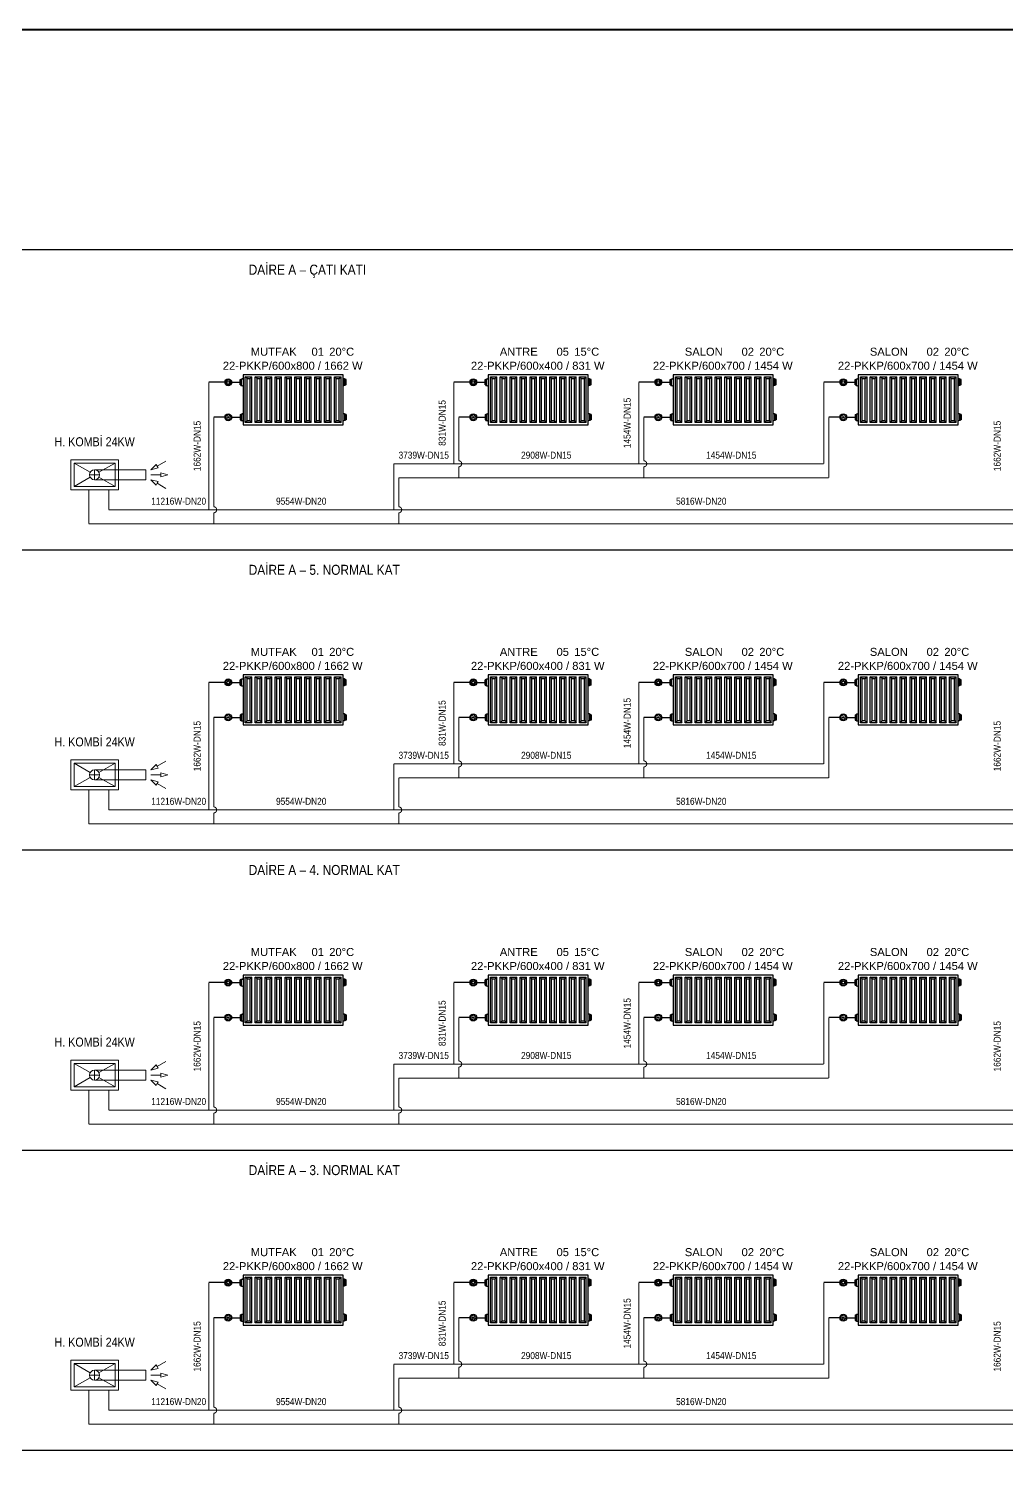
# Model space of a CAD drawing. Header units: centimetres. Extents: x -61 to 10101, y -10239 to 1521.
# Drawn here: x 1050 to 2028, y -3006 to -1579 of the extents above; entities that cross this region are included whole.
import ezdxf
from ezdxf.enums import TextEntityAlignment as Align

# ---------------------------------------------------------------- set-up
doc = ezdxf.new("R2010")
doc.units = ezdxf.units.CM
doc.linetypes.add('DASHED', pattern=[1.524, 1.27, -0.254])
doc.linetypes.add('ISITMA DONUS HATTI', pattern=[1.66, 1.57, -0.02, -0.07])
for name, color, linetype in [('MTY-ISITMA-DONUS-BORU', 30, 'ISITMA DONUS HATTI'), ('MTY-ISITMA-GIDIS-BORU', 10, 'Continuous'), ('MTY-RADYATÖR', 2, 'Continuous'), ('MTY-TEFRIS', 15, 'Continuous'), ('ROTAS-CIHAZ', 135, 'Continuous'), ('ROTAS-ISITMA-CAP', 41, 'Continuous'), ('ROTAS-ISITMA-DONUS', 30, 'DASHED'), ('ROTAS-ISITMA-GIDIS', 10, 'Continuous'), ('ROTAS-KAT-BANDI', 8, 'Continuous'), ('ROTAS-MASKE', 7, 'Continuous'), ('ROTAS-PAFTA', 7, 'Continuous'), ('ROTAS-RADYATOR', 2, 'Continuous'), ('ROTAS-YAZI', 7, 'Continuous')]:
    doc.layers.add(name, color=color, linetype=linetype)
doc.styles.add('MTYCAPLT', font='arial.ttf', dxfattribs={"width": 0.65, "height": 1})
doc.styles.add('ROTAS', font='arial.ttf')

# ---------------------------------------------------------------- blocks, each defined once
blk = doc.blocks.new('MTY-KOMBİ')
at = {"layer": 'MTY-TEFRIS', "color": 7, "lineweight": 20, "ltscale": 40}
for p, q in [((95, 28.6), (86.4, 23.6)), ((23.9, 20), (75.3, 20)), ((75.3, 20), (75.3, 10)), ((85.4, 25.3), (80.3, 20)), ((87.4, 21.8), (80.3, 20)), ((80.3, 15), (90.3, 15)), ((86.4, 23.6), (85.4, 25.3)), ((86.4, 23.6), (87.4, 21.8)), ((90.3, 15), (90.3, 17)), ((90.3, 17), (97.3, 15)), ((90.3, 15), (90.3, 13)), ((90.3, 13), (97.3, 15)), ((23.9, 10), (75.3, 10)), ((87.4, 8.2), (80.3, 10)), ((85.4, 4.7), (80.3, 10)), ((86.4, 6.5), (85.4, 4.7)), ((86.4, 6.5), (87.4, 8.2)), ((95, 1.4), (86.4, 6.5))]:
    blk.add_line(p, q, dxfattribs=at)
at = {"layer": 'MTY-TEFRIS', "color": 1, "lineweight": 20, "ltscale": 40}
for p, q in [((19.5, 17.5), (3.4, 26.6)), ((18.9, 15), (28.9, 15)), ((23.9, 20), (23.9, 10)), ((44.4, 26.6), (28.2, 17.5)), ((19.5, 12.5), (3.4, 3.4)), ((44.4, 3.4), (28.2, 12.5))]:
    blk.add_line(p, q, dxfattribs=at)
at = {"layer": 'MTY-TEFRIS', "color": 7, "lineweight": 20, "ltscale": 40}
blk.add_lwpolyline([(0, 0), (47.8, 0), (47.8, 30), (0, 30)], close=True, dxfattribs=at)
at = {"layer": 'MTY-TEFRIS', "color": 1, "lineweight": 20, "ltscale": 40}
blk.add_lwpolyline([(3.4, 3.4), (44.4, 3.4), (44.4, 26.6), (3.4, 26.6)], close=True, dxfattribs=at)
at = {"layer": 'MTY-TEFRIS', "color": 7, "lineweight": 20, "ltscale": 40}
blk.add_circle((23.9, 15), 5, dxfattribs=at)
blk = doc.blocks.new('MTY-RADYATOR KOLON')
at = {"layer": 'MTY-ISITMA-DONUS-BORU'}
for p, q in [((11, 22.5), (0, 22.5)), ((17.9, 22.5), (26.3, 22.5))]:
    blk.add_line(p, q, dxfattribs=at)
at = {"layer": 'MTY-ISITMA-GIDIS-BORU'}
for p, q in [((11, 57.5), (-5, 57.5)), ((17.9, 57.5), (26.3, 57.5))]:
    blk.add_line(p, q, dxfattribs=at)
at = {"layer": 'MTY-RADYATÖR', "color": 15}
for p, q in [((11.7, 57.5), (12.5, 57.5)), ((12.3, 58.4), (11.9, 58.5)), ((12.8, 59.1), (12.5, 59.4)), ((13.4, 60), (13.6, 59.6)), ((14.5, 60.2), (14.5, 59.4)), ((15.5, 60), (15.3, 59.6)), ((16.1, 59.1), (16.4, 59.4)), ((17.2, 57.5), (16.4, 57.5)), ((16.6, 58.4), (17, 58.5)), ((26.3, 60.2), (27.2, 60.2)), ((26.3, 58.8), (26.3, 60.2)), ((26.3, 58.8), (27.2, 58.8)), ((26.3, 56.2), (26.3, 58.8)), ((27.2, 60.2), (27.2, 60.7)), ((27.2, 60.7), (27.8, 60.7)), ((27.2, 58.8), (27.2, 60.2)), ((27.2, 56.2), (27.2, 58.8)), ((27.8, 60.9), (28.8, 61)), ((27.8, 60.7), (27.8, 60.9)), ((27.8, 54.3), (27.8, 60.7)), ((31.6, 17.2), (31.6, 63)), ((31.6, 63), (38.2, 63)), ((33.4, 61.3), (31.6, 63)), ((33.4, 19), (33.4, 61.3)), ((33.4, 61.3), (36.5, 61.3)), ((36.5, 61.3), (38.2, 63)), ((36.5, 19), (36.5, 61.3)), ((38.2, 17.2), (38.2, 63)), ((41.5, 17.2), (41.5, 63)), ((43.3, 61.3), (41.5, 63)), ((41.5, 63), (48.1, 63)), ((43.3, 19), (43.3, 61.3)), ((43.3, 61.3), (46.4, 61.3)), ((46.4, 61.3), (48.1, 63)), ((46.4, 19), (46.4, 61.3)), ((48.1, 17.2), (48.1, 63)), ((51.5, 17.2), (51.5, 63)), ((53.2, 61.3), (51.5, 63)), ((51.5, 63), (58, 63)), ((53.2, 19), (53.2, 61.3)), ((53.2, 61.3), (56.3, 61.3)), ((56.3, 61.3), (58, 63)), ((56.3, 19), (56.3, 61.3)), ((58, 17.2), (58, 63)), ((61.4, 17.2), (61.4, 63)), ((61.4, 63), (67.9, 63)), ((63.1, 61.3), (61.4, 63)), ((63.1, 19), (63.1, 61.3)), ((63.1, 61.3), (66.2, 61.3)), ((66.2, 61.3), (67.9, 63)), ((66.2, 19), (66.2, 61.3)), ((67.9, 17.2), (67.9, 63)), ((71.3, 17.2), (71.3, 63)), ((71.3, 63), (77.8, 63)), ((73, 61.3), (71.3, 63)), ((73, 19), (73, 61.3)), ((73, 61.3), (76.1, 61.3)), ((76.1, 61.3), (77.8, 63)), ((76.1, 19), (76.1, 61.3)), ((77.8, 17.2), (77.8, 63)), ((81.2, 17.2), (81.2, 63)), ((81.2, 63), (87.7, 63)), ((82.9, 61.3), (81.2, 63)), ((82.9, 19), (82.9, 61.3)), ((82.9, 61.3), (86, 61.3)), ((86, 61.3), (87.7, 63)), ((86, 19), (86, 61.3)), ((87.7, 17.2), (87.7, 63)), ((91.1, 17.2), (91.1, 63)), ((91.1, 63), (97.6, 63)), ((92.8, 61.3), (91.1, 63)), ((92.8, 19), (92.8, 61.3)), ((92.8, 61.3), (95.9, 61.3)), ((95.9, 61.3), (97.6, 63)), ((95.9, 19), (95.9, 61.3)), ((97.6, 17.2), (97.6, 63)), ((101, 17.2), (101, 63)), ((101, 63), (107.5, 63)), ((102.7, 61.3), (101, 63)), ((102.7, 19), (102.7, 61.3)), ((102.7, 61.3), (105.8, 61.3)), ((105.8, 61.3), (107.5, 63)), ((105.8, 19), (105.8, 61.3)), ((107.5, 17.2), (107.5, 63)), ((110.9, 17.2), (110.9, 63)), ((110.9, 63), (117.4, 63)), ((112.6, 61.3), (110.9, 63)), ((112.6, 19), (112.6, 61.3)), ((112.6, 61.3), (115.7, 61.3)), ((115.7, 61.3), (117.4, 63)), ((115.7, 19), (115.7, 61.3)), ((117.4, 17.2), (117.4, 63)), ((120.8, 17.2), (120.8, 63)), ((120.8, 63), (127.3, 63)), ((122.5, 61.3), (120.8, 63)), ((122.5, 19), (122.5, 61.3)), ((122.5, 61.3), (125.6, 61.3)), ((125.6, 61.3), (127.3, 63)), ((125.6, 19), (125.6, 61.3)), ((127.3, 17.2), (127.3, 63)), ((130.8, 60.9), (129.8, 61)), ((130.8, 60.7), (130.8, 60.9)), ((130.8, 54.3), (130.8, 60.7)), ((131.4, 60.7), (130.8, 60.7)), ((131.4, 60.2), (131.4, 60.7)), ((132.3, 60.2), (131.4, 60.2)), ((131.4, 58.8), (131.4, 60.2)), ((132.3, 58.8), (131.4, 58.8)), ((131.4, 56.2), (131.4, 58.8)), ((132.3, 58.8), (132.3, 60.2)), ((132.3, 56.2), (132.3, 58.8)), ((12.3, 56.6), (11.9, 56.5)), ((12.8, 55.9), (12.5, 55.6)), ((13.4, 55), (13.6, 55.4)), ((14.5, 54.8), (14.5, 55.6)), ((15.5, 55), (15.3, 55.4)), ((16.1, 55.9), (16.4, 55.6)), ((16.6, 56.6), (17, 56.5)), ((26.3, 56.2), (27.2, 56.2)), ((26.3, 54.8), (26.3, 56.2)), ((26.3, 54.8), (27.2, 54.8)), ((27.2, 54.8), (27.2, 56.2)), ((27.2, 54.3), (27.2, 54.8)), ((27.2, 54.3), (27.8, 54.3)), ((27.8, 54.1), (27.8, 54.3)), ((27.8, 54.1), (28.8, 54)), ((130.8, 54.1), (129.8, 54)), ((131.4, 54.3), (130.8, 54.3)), ((130.8, 54.1), (130.8, 54.3)), ((132.3, 56.2), (131.4, 56.2)), ((131.4, 54.8), (131.4, 56.2)), ((132.3, 54.8), (131.4, 54.8)), ((131.4, 54.3), (131.4, 54.8)), ((132.3, 54.8), (132.3, 56.2)), ((15.2, 22.5), (13.8, 22.5)), ((26.3, 25.2), (27.2, 25.2)), ((26.3, 25.2), (26.3, 23.8)), ((26.3, 23.8), (27.2, 23.8)), ((26.3, 23.8), (26.3, 21.2)), ((26.3, 21.2), (27.2, 21.2)), ((26.3, 21.2), (26.3, 19.8)), ((26.3, 19.8), (27.2, 19.8)), ((27.2, 25.7), (27.8, 25.7)), ((27.2, 25.7), (27.2, 25.2)), ((27.2, 25.2), (27.2, 23.8)), ((27.2, 23.8), (27.2, 21.2)), ((27.2, 21.2), (27.2, 19.8)), ((27.2, 19.8), (27.2, 19.3)), ((27.2, 19.3), (27.8, 19.3)), ((27.8, 25.9), (28.8, 26)), ((27.8, 25.9), (27.8, 25.7)), ((27.8, 25.7), (27.8, 19.3)), ((27.8, 19.3), (27.8, 19.1)), ((27.8, 19.1), (28.8, 19)), ((33.4, 19), (31.6, 17.2)), ((38.2, 17.2), (31.6, 17.2)), ((36.5, 19), (33.4, 19)), ((36.5, 19), (38.2, 17.2)), ((43.3, 19), (41.5, 17.2)), ((48.1, 17.2), (41.5, 17.2)), ((46.4, 19), (43.3, 19)), ((46.4, 19), (48.1, 17.2)), ((53.2, 19), (51.5, 17.2)), ((58, 17.2), (51.5, 17.2)), ((56.3, 19), (53.2, 19)), ((56.3, 19), (58, 17.2)), ((63.1, 19), (61.4, 17.2)), ((67.9, 17.2), (61.4, 17.2)), ((66.2, 19), (63.1, 19)), ((66.2, 19), (67.9, 17.2)), ((73, 19), (71.3, 17.2)), ((77.8, 17.2), (71.3, 17.2)), ((76.1, 19), (73, 19)), ((76.1, 19), (77.8, 17.2)), ((82.9, 19), (81.2, 17.2)), ((87.7, 17.2), (81.2, 17.2)), ((86, 19), (82.9, 19)), ((86, 19), (87.7, 17.2)), ((92.8, 19), (91.1, 17.2)), ((97.6, 17.2), (91.1, 17.2)), ((95.9, 19), (92.8, 19)), ((95.9, 19), (97.6, 17.2)), ((102.7, 19), (101, 17.2)), ((107.5, 17.2), (101, 17.2)), ((105.8, 19), (102.7, 19)), ((105.8, 19), (107.5, 17.2)), ((112.6, 19), (110.9, 17.2)), ((117.4, 17.2), (110.9, 17.2)), ((115.7, 19), (112.6, 19)), ((115.7, 19), (117.4, 17.2)), ((122.5, 19), (120.8, 17.2)), ((127.3, 17.2), (120.8, 17.2)), ((125.6, 19), (122.5, 19)), ((125.6, 19), (127.3, 17.2)), ((130.8, 25.9), (129.8, 26)), ((130.8, 19.1), (129.8, 19)), ((130.8, 25.9), (130.8, 25.7)), ((130.8, 25.7), (130.8, 19.3)), ((131.4, 25.7), (130.8, 25.7)), ((130.8, 19.3), (130.8, 19.1)), ((131.4, 19.3), (130.8, 19.3)), ((131.4, 25.7), (131.4, 25.2)), ((132.3, 25.2), (131.4, 25.2)), ((131.4, 25.2), (131.4, 23.8)), ((132.3, 23.8), (131.4, 23.8)), ((131.4, 23.8), (131.4, 21.2)), ((132.3, 21.2), (131.4, 21.2)), ((131.4, 21.2), (131.4, 19.8)), ((132.3, 19.8), (131.4, 19.8)), ((131.4, 19.8), (131.4, 19.3)), ((132.3, 25.2), (132.3, 23.8)), ((132.3, 23.8), (132.3, 21.2)), ((132.3, 21.2), (132.3, 19.8))]:
    blk.add_line(p, q, dxfattribs=at)
blk.add_lwpolyline([(129.3, 65), (29.3, 65), (29.3, 15), (129.3, 15)], close=True, dxfattribs=at)
for centre, radius in [((14.5, 57.5), 3.45), ((14.5, 57.5), 2.72), ((14.5, 57.5), 1.41), ((14.5, 22.5), 3.45), ((14.5, 22.5), 0.697)]:
    blk.add_circle(centre, radius, dxfattribs=at)
for centre, radius, start, end in [((28.7, 61.6), 0.575, 274, 350), ((129.8, 61.6), 0.575, 190, 266), ((28.7, 53.4), 0.575, 10, 86), ((129.8, 53.4), 0.575, 94, 170), ((12.6, 23.9), 0.622, 108, 180), ((10.3, 22.5), 2.15, 320.2532, 39.7468), ((12.6, 21.1), 0.622, 180, 252), ((12.5, 28.5), 4.01, 267.9571, 308.0429), ((13.1, 18.2), 2.44, 37.6114, 106.3886), ((15.2, 24.7), 0.622, 36, 108), ((15.2, 20.3), 0.622, 252, 324), ((18.5, 25.4), 2.8, 186.5365, 245.4635), ((18.3, 19.7), 2.6, 112.1116, 175.8884), ((16.8, 22.5), 0.622, 324, 36), ((28.7, 26.6), 0.575, 274, 350), ((28.7, 18.4), 0.575, 10, 86), ((129.8, 26.6), 0.575, 190, 266), ((129.8, 18.4), 0.575, 94, 170)]:
    blk.add_arc(centre, radius, start, end, dxfattribs=at)
at = {"layer": 'MTY-RADYATÖR', "color": 2, "style": 'MTYCAPLT', "width": 0.65}
for tag, p, height in [('MAHAL_001', (63.5, 86), 10), ('RAD_001', (69.6, 72.5), 10), ('NO_001', (33.9, 42.2), 15), ('DERECE_001', (86.3, 32.4), 10)]:
    blk.add_attdef(tag, p, '', height=height, dxfattribs=at)

msp = doc.modelspace()

# ---------------------------------------------------------------- linework, layer by layer
at = {"layer": 'ROTAS-ISITMA-DONUS', "ltscale": 12, "const_width": 1}
for points in [[(1235, -2074), (1235, -2063, 1), (1235, -2057), (1235, -1967.5)], [(1480, -2028), (1480, -2017, 1), (1480, -2011), (1480, -1967.5)], [(1665, -2028), (1665, -2017, 1), (1665, -2011), (1665, -1967.5)], [(1420, -2074), (1420, -2063, 1), (1420, -2057), (1420, -2028)], [(1235, -2374), (1235, -2363, 1), (1235, -2357), (1235, -2267.5)], [(1480, -2328), (1480, -2317, 1), (1480, -2311), (1480, -2267.5)], [(1665, -2328), (1665, -2317, 1), (1665, -2311), (1665, -2267.5)], [(1420, -2374), (1420, -2363, 1), (1420, -2357), (1420, -2328)], [(1235, -2674), (1235, -2663, 1), (1235, -2657), (1235, -2567.5)], [(1480, -2628), (1480, -2617, 1), (1480, -2611), (1480, -2567.5)], [(1665, -2628), (1665, -2617, 1), (1665, -2611), (1665, -2567.5)], [(1420, -2674), (1420, -2663, 1), (1420, -2657), (1420, -2628)], [(1235, -2974), (1235, -2963, 1), (1235, -2957), (1235, -2867.5)], [(1480, -2928), (1480, -2917, 1), (1480, -2911), (1480, -2867.5)], [(1665, -2928), (1665, -2917, 1), (1665, -2911), (1665, -2867.5)], [(1420, -2974), (1420, -2963, 1), (1420, -2957), (1420, -2928)]]:
    msp.add_lwpolyline(points, format="xyb", dxfattribs=at)
for points in [[(1850, -2028), (1850, -1967.5)], [(1110, -2040), (1110, -2074)], [(1420, -2028), (1850, -2028)], [(1110, -2074), (1170, -2074)], [(1170, -2074), (2590, -2074)], [(1850, -2328), (1850, -2267.5)], [(1110, -2340), (1110, -2374)], [(1420, -2328), (1850, -2328)], [(1110, -2374), (1170, -2374)], [(1170, -2374), (2590, -2374)], [(1850, -2628), (1850, -2567.5)], [(1110, -2640), (1110, -2674)], [(1420, -2628), (1850, -2628)], [(1110, -2674), (1170, -2674)], [(1170, -2674), (2590, -2674)], [(1850, -2928), (1850, -2867.5)], [(1110, -2940), (1110, -2974)], [(1420, -2928), (1850, -2928)], [(1110, -2974), (1170, -2974)], [(1170, -2974), (2590, -2974)]]:
    msp.add_lwpolyline(points, dxfattribs=at)
at = {"layer": 'ROTAS-ISITMA-GIDIS', "const_width": 1}
for points in [[(1230, -2060), (1230, -1932.5)], [(1475, -2014), (1475, -1932.5)], [(1660, -2014), (1660, -1932.5)], [(1845, -2014), (1845, -1932.5)], [(1415, -2060), (1415, -2014)], [(1415, -2014), (1845, -2014)], [(1130, -2040), (1130, -2060)], [(1130, -2060), (1170, -2060)], [(1170, -2060), (2585, -2060)], [(1230, -2360), (1230, -2232.5)], [(1475, -2314), (1475, -2232.5)], [(1660, -2314), (1660, -2232.5)], [(1845, -2314), (1845, -2232.5)], [(1415, -2360), (1415, -2314)], [(1415, -2314), (1845, -2314)], [(1130, -2340), (1130, -2360)], [(1130, -2360), (1170, -2360)], [(1170, -2360), (2585, -2360)], [(1230, -2660), (1230, -2532.5)], [(1475, -2614), (1475, -2532.5)], [(1660, -2614), (1660, -2532.5)], [(1845, -2614), (1845, -2532.5)], [(1415, -2660), (1415, -2614)], [(1415, -2614), (1845, -2614)], [(1130, -2640), (1130, -2660)], [(1130, -2660), (1170, -2660)], [(1170, -2660), (2585, -2660)], [(1230, -2960), (1230, -2832.5)], [(1475, -2914), (1475, -2832.5)], [(1660, -2914), (1660, -2832.5)], [(1845, -2914), (1845, -2832.5)], [(1415, -2960), (1415, -2914)], [(1415, -2914), (1845, -2914)], [(1130, -2940), (1130, -2960)], [(1130, -2960), (1170, -2960)], [(1170, -2960), (2585, -2960)]]:
    msp.add_lwpolyline(points, dxfattribs=at)
at = {"layer": 'ROTAS-KAT-BANDI'}
for points in [[(0, -1800), (5400, -1800)], [(0, -2100), (5400, -2100)], [(0, -2400), (5400, -2400)], [(0, -2700), (5400, -2700)], [(0, -3000), (5400, -3000)]]:
    msp.add_lwpolyline(points, dxfattribs=at)

# ---------------------------------------------------------------- block references
at = {"layer": 'ROTAS-CIHAZ'}
for p in [(1092, -2040), (1092, -2340), (1092, -2640), (1092, -2940)]:
    msp.add_blockref('MTY-KOMBİ', p, dxfattribs=at)

# ---------------------------------------------------------------- wipeouts: each hides what was drawn before it
for points in [[(1267.5, -1830.5), (1369.4, -1830.5), (1369.4, -1815.5), (1267.5, -1815.5)], [(1252.4, -1922), (1371.6, -1922), (1371.6, -1910), (1252.4, -1910)], [(1499.8, -1922), (1614.2, -1922), (1614.2, -1910), (1499.8, -1910)], [(1682.4, -1922), (1801.6, -1922), (1801.6, -1910), (1682.4, -1910)], [(1867.4, -1922), (1986.6, -1922), (1986.6, -1910), (1867.4, -1910)], [(2025.8, -2017.6), (2025.8, -1978.4), (2015.2, -1978.4), (2015.2, -2017.6)], [(1081.7, -1998.8), (1145.8, -1998.8), (1145.8, -1985.2), (1081.7, -1985.2)], [(1267.5, -2130.5), (1389.8, -2130.5), (1389.8, -2115.5), (1267.5, -2115.5)], [(1252.4, -2222), (1371.6, -2222), (1371.6, -2210), (1252.4, -2210)], [(1499.8, -2222), (1614.2, -2222), (1614.2, -2210), (1499.8, -2210)], [(1682.4, -2222), (1801.6, -2222), (1801.6, -2210), (1682.4, -2210)], [(1867.4, -2222), (1986.6, -2222), (1986.6, -2210), (1867.4, -2210)], [(2025.8, -2317.6), (2025.8, -2278.4), (2015.2, -2278.4), (2015.2, -2317.6)], [(1081.7, -2298.8), (1145.8, -2298.8), (1145.8, -2285.2), (1081.7, -2285.2)], [(1267.5, -2430.5), (1389.8, -2430.5), (1389.8, -2415.5), (1267.5, -2415.5)], [(1252.4, -2522), (1371.6, -2522), (1371.6, -2510), (1252.4, -2510)], [(1499.8, -2522), (1614.2, -2522), (1614.2, -2510), (1499.8, -2510)], [(1682.4, -2522), (1801.6, -2522), (1801.6, -2510), (1682.4, -2510)], [(1867.4, -2522), (1986.6, -2522), (1986.6, -2510), (1867.4, -2510)], [(2025.8, -2617.6), (2025.8, -2578.4), (2015.2, -2578.4), (2015.2, -2617.6)], [(1081.7, -2598.8), (1145.8, -2598.8), (1145.8, -2585.2), (1081.7, -2585.2)], [(1267.5, -2730.5), (1389.8, -2730.5), (1389.8, -2715.5), (1267.5, -2715.5)], [(1252.4, -2822), (1371.6, -2822), (1371.6, -2810), (1252.4, -2810)], [(1499.8, -2822), (1614.2, -2822), (1614.2, -2810), (1499.8, -2810)], [(1682.4, -2822), (1801.6, -2822), (1801.6, -2810), (1682.4, -2810)], [(1867.4, -2822), (1986.6, -2822), (1986.6, -2810), (1867.4, -2810)], [(2025.8, -2917.6), (2025.8, -2878.4), (2015.2, -2878.4), (2015.2, -2917.6)], [(1081.7, -2898.8), (1145.8, -2898.8), (1145.8, -2885.2), (1081.7, -2885.2)]]:
    msp.add_wipeout(points).dxf.layer = 'ROTAS-MASKE'

# ---------------------------------------------------------------- next in the draw order: texts
at = {"layer": 'ROTAS-CIHAZ', "style": 'ROTAS', "width": 0.85}
for p in [(1116, -1992), (1116, -2292), (1116, -2592), (1116, -2892)]:
    msp.add_text('H. KOMBİ 24KW', height=9, dxfattribs=at).set_placement(p, align=Align.MIDDLE_CENTER)
at = {"layer": 'ROTAS-ISITMA-CAP', "style": 'ROTAS', "width": 0.85}
for p in [(2024, -1996.2), (2024, -2296.2), (2024, -2596.2), (2024, -2896.2)]:
    msp.add_text('1662W-DN15', height=7, rotation=90, dxfattribs=at).set_placement(p, align=Align.BOTTOM_CENTER)
at = {"layer": 'ROTAS-YAZI', "style": 'ROTAS', "width": 0.85}
for s, p in [('DAİRE A – ÇATI KATI', (1270, -1828)), ('DAİRE A – 5. NORMAL KAT', (1270, -2128)), ('DAİRE A – 4. NORMAL KAT', (1270, -2428)), ('DAİRE A – 3. NORMAL KAT', (1270, -2728))]:
    msp.add_text(s, height=10, dxfattribs=at).set_placement(p, align=Align.BOTTOM_LEFT)

# ---------------------------------------------------------------- next in the draw order: wipeouts: each hides what was drawn before it
for points in [[(1276.6, -1908), (1309.4, -1908), (1309.4, -1896), (1276.6, -1896)], [(1330.2, -1908), (1343.8, -1908), (1343.8, -1896), (1330.2, -1896)], [(1524, -1908), (1552, -1908), (1552, -1896), (1524, -1896)], [(1575.2, -1908), (1588.8, -1908), (1588.8, -1896), (1575.2, -1896)], [(1709, -1908), (1737, -1908), (1737, -1896), (1709, -1896)], [(1760.2, -1908), (1773.8, -1908), (1773.8, -1896), (1760.2, -1896)], [(1894, -1908), (1922, -1908), (1922, -1896), (1894, -1896)], [(1945.2, -1908), (1958.8, -1908), (1958.8, -1896), (1945.2, -1896)], [(1546.2, -2012.8), (1585.3, -2012.8), (1585.3, -2002.2), (1546.2, -2002.2)], [(1731.2, -2012.8), (1770.3, -2012.8), (1770.3, -2002.2), (1731.2, -2002.2)], [(1176.9, -2058.8), (1219.6, -2058.8), (1219.6, -2048.2), (1176.9, -2048.2)], [(1301.2, -2058.8), (1340.3, -2058.8), (1340.3, -2048.2), (1301.2, -2048.2)], [(1701.2, -2058.8), (1740.3, -2058.8), (1740.3, -2048.2), (1701.2, -2048.2)], [(1276.6, -2208), (1309.4, -2208), (1309.4, -2196), (1276.6, -2196)], [(1330.2, -2208), (1343.8, -2208), (1343.8, -2196), (1330.2, -2196)], [(1524, -2208), (1552, -2208), (1552, -2196), (1524, -2196)], [(1575.2, -2208), (1588.8, -2208), (1588.8, -2196), (1575.2, -2196)], [(1709, -2208), (1737, -2208), (1737, -2196), (1709, -2196)], [(1760.2, -2208), (1773.8, -2208), (1773.8, -2196), (1760.2, -2196)], [(1894, -2208), (1922, -2208), (1922, -2196), (1894, -2196)], [(1945.2, -2208), (1958.8, -2208), (1958.8, -2196), (1945.2, -2196)], [(1546.2, -2312.8), (1585.3, -2312.8), (1585.3, -2302.2), (1546.2, -2302.2)], [(1731.2, -2312.8), (1770.3, -2312.8), (1770.3, -2302.2), (1731.2, -2302.2)], [(1176.9, -2358.8), (1219.6, -2358.8), (1219.6, -2348.2), (1176.9, -2348.2)], [(1301.2, -2358.8), (1340.3, -2358.8), (1340.3, -2348.2), (1301.2, -2348.2)], [(1701.2, -2358.8), (1740.3, -2358.8), (1740.3, -2348.2), (1701.2, -2348.2)], [(1276.6, -2508), (1309.4, -2508), (1309.4, -2496), (1276.6, -2496)], [(1330.2, -2508), (1343.8, -2508), (1343.8, -2496), (1330.2, -2496)], [(1524, -2508), (1552, -2508), (1552, -2496), (1524, -2496)], [(1575.2, -2508), (1588.8, -2508), (1588.8, -2496), (1575.2, -2496)], [(1709, -2508), (1737, -2508), (1737, -2496), (1709, -2496)], [(1760.2, -2508), (1773.8, -2508), (1773.8, -2496), (1760.2, -2496)], [(1894, -2508), (1922, -2508), (1922, -2496), (1894, -2496)], [(1945.2, -2508), (1958.8, -2508), (1958.8, -2496), (1945.2, -2496)], [(1546.2, -2612.8), (1585.3, -2612.8), (1585.3, -2602.2), (1546.2, -2602.2)], [(1731.2, -2612.8), (1770.3, -2612.8), (1770.3, -2602.2), (1731.2, -2602.2)], [(1176.9, -2658.8), (1219.6, -2658.8), (1219.6, -2648.2), (1176.9, -2648.2)], [(1301.2, -2658.8), (1340.3, -2658.8), (1340.3, -2648.2), (1301.2, -2648.2)], [(1701.2, -2658.8), (1740.3, -2658.8), (1740.3, -2648.2), (1701.2, -2648.2)], [(1276.6, -2808), (1309.4, -2808), (1309.4, -2796), (1276.6, -2796)], [(1330.2, -2808), (1343.8, -2808), (1343.8, -2796), (1330.2, -2796)], [(1524, -2808), (1552, -2808), (1552, -2796), (1524, -2796)], [(1575.2, -2808), (1588.8, -2808), (1588.8, -2796), (1575.2, -2796)], [(1709, -2808), (1737, -2808), (1737, -2796), (1709, -2796)], [(1760.2, -2808), (1773.8, -2808), (1773.8, -2796), (1760.2, -2796)], [(1894, -2808), (1922, -2808), (1922, -2796), (1894, -2796)], [(1945.2, -2808), (1958.8, -2808), (1958.8, -2796), (1945.2, -2796)], [(1546.2, -2912.8), (1585.3, -2912.8), (1585.3, -2902.2), (1546.2, -2902.2)], [(1731.2, -2912.8), (1770.3, -2912.8), (1770.3, -2902.2), (1731.2, -2902.2)], [(1176.9, -2958.8), (1219.6, -2958.8), (1219.6, -2948.2), (1176.9, -2948.2)], [(1301.2, -2958.8), (1340.3, -2958.8), (1340.3, -2948.2), (1301.2, -2948.2)], [(1701.2, -2958.8), (1740.3, -2958.8), (1740.3, -2948.2), (1701.2, -2948.2)]]:
    msp.add_wipeout(points).dxf.layer = 'ROTAS-MASKE'

# ---------------------------------------------------------------- next in the draw order: texts
at = {"layer": 'ROTAS-ISITMA-CAP', "style": 'ROTAS', "width": 0.85}
for s, p in [('2908W-DN15', (1567.5, -2011)), ('1454W-DN15', (1752.5, -2011)), ('11216W-DN20', (1200, -2057)), ('9554W-DN20', (1322.5, -2057)), ('5816W-DN20', (1722.5, -2057)), ('2908W-DN15', (1567.5, -2311)), ('1454W-DN15', (1752.5, -2311)), ('11216W-DN20', (1200, -2357)), ('9554W-DN20', (1322.5, -2357)), ('5816W-DN20', (1722.5, -2357)), ('2908W-DN15', (1567.5, -2611)), ('1454W-DN15', (1752.5, -2611)), ('11216W-DN20', (1200, -2657)), ('9554W-DN20', (1322.5, -2657)), ('5816W-DN20', (1722.5, -2657)), ('2908W-DN15', (1567.5, -2911)), ('1454W-DN15', (1752.5, -2911)), ('11216W-DN20', (1200, -2957)), ('9554W-DN20', (1322.5, -2957)), ('5816W-DN20', (1722.5, -2957))]:
    msp.add_text(s, height=7, dxfattribs=at).set_placement(p, align=Align.BOTTOM_CENTER)

# ---------------------------------------------------------------- next in the draw order: wipeouts: each hides what was drawn before it
for points in [[(1349.4, -1908), (1372.6, -1908), (1372.6, -1896), (1349.4, -1896)], [(1594.4, -1908), (1617.6, -1908), (1617.6, -1896), (1594.4, -1896)], [(1779.4, -1908), (1802.6, -1908), (1802.6, -1896), (1779.4, -1896)], [(1964.4, -1908), (1987.6, -1908), (1987.6, -1896), (1964.4, -1896)], [(1349.4, -2208), (1372.6, -2208), (1372.6, -2196), (1349.4, -2196)], [(1594.4, -2208), (1617.6, -2208), (1617.6, -2196), (1594.4, -2196)], [(1779.4, -2208), (1802.6, -2208), (1802.6, -2196), (1779.4, -2196)], [(1964.4, -2208), (1987.6, -2208), (1987.6, -2196), (1964.4, -2196)], [(1349.4, -2508), (1372.6, -2508), (1372.6, -2496), (1349.4, -2496)], [(1594.4, -2508), (1617.6, -2508), (1617.6, -2496), (1594.4, -2496)], [(1779.4, -2508), (1802.6, -2508), (1802.6, -2496), (1779.4, -2496)], [(1964.4, -2508), (1987.6, -2508), (1987.6, -2496), (1964.4, -2496)], [(1349.4, -2808), (1372.6, -2808), (1372.6, -2796), (1349.4, -2796)], [(1594.4, -2808), (1617.6, -2808), (1617.6, -2796), (1594.4, -2796)], [(1779.4, -2808), (1802.6, -2808), (1802.6, -2796), (1779.4, -2796)], [(1964.4, -2808), (1987.6, -2808), (1987.6, -2796), (1964.4, -2796)]]:
    msp.add_wipeout(points).dxf.layer = 'ROTAS-MASKE'

# ---------------------------------------------------------------- next in the draw order: block references
at = {"layer": 'ROTAS-RADYATOR'}
ref = msp.add_blockref('MTY-RADYATOR KOLON', (1235, -1990), dxfattribs=at)
ref.add_attrib('RAD_001', '22-PKKP/600x800 / 1662 W', dxfattribs={"layer": 'MTY-RADYATÖR', "color": 2, "height": 8, "style": 'MTYCAPLT'}).set_placement((1314, -1916), align=Align.MIDDLE_CENTER)
ref.add_attrib('NO_001', '01', dxfattribs={"layer": 'MTY-RADYATÖR', "color": 2, "height": 8, "style": 'MTYCAPLT'}).set_placement((1339, -1902), align=Align.MIDDLE_CENTER)
ref.add_attrib('DERECE_001', '20°C', dxfattribs={"layer": 'MTY-RADYATÖR', "color": 2, "height": 8, "style": 'MTYCAPLT'}).set_placement((1363, -1902), align=Align.MIDDLE_CENTER)
ref.add_attrib('MAHAL_001', 'MUTFAK', dxfattribs={"layer": 'MTY-RADYATÖR', "color": 2, "height": 8, "style": 'MTYCAPLT'}).set_placement((1295, -1902), align=Align.MIDDLE_CENTER)
ref = msp.add_blockref('MTY-RADYATOR KOLON', (1480, -1990), dxfattribs=at)
ref.add_attrib('RAD_001', '22-PKKP/600x400 / 831 W', dxfattribs={"layer": 'MTY-RADYATÖR', "color": 2, "height": 8, "style": 'MTYCAPLT'}).set_placement((1559, -1916), align=Align.MIDDLE_CENTER)
ref.add_attrib('NO_001', '05', dxfattribs={"layer": 'MTY-RADYATÖR', "color": 2, "height": 8, "style": 'MTYCAPLT'}).set_placement((1584, -1902), align=Align.MIDDLE_CENTER)
ref.add_attrib('DERECE_001', '15°C', dxfattribs={"layer": 'MTY-RADYATÖR', "color": 2, "height": 8, "style": 'MTYCAPLT'}).set_placement((1608, -1902), align=Align.MIDDLE_CENTER)
ref.add_attrib('MAHAL_001', 'ANTRE', dxfattribs={"layer": 'MTY-RADYATÖR', "color": 2, "height": 8, "style": 'MTYCAPLT'}).set_placement((1540, -1902), align=Align.MIDDLE_CENTER)
ref = msp.add_blockref('MTY-RADYATOR KOLON', (1665, -1990), dxfattribs=at)
ref.add_attrib('RAD_001', '22-PKKP/600x700 / 1454 W', dxfattribs={"layer": 'MTY-RADYATÖR', "color": 2, "height": 8, "style": 'MTYCAPLT'}).set_placement((1744, -1916), align=Align.MIDDLE_CENTER)
ref.add_attrib('NO_001', '02', dxfattribs={"layer": 'MTY-RADYATÖR', "color": 2, "height": 8, "style": 'MTYCAPLT'}).set_placement((1769, -1902), align=Align.MIDDLE_CENTER)
ref.add_attrib('DERECE_001', '20°C', dxfattribs={"layer": 'MTY-RADYATÖR', "color": 2, "height": 8, "style": 'MTYCAPLT'}).set_placement((1793, -1902), align=Align.MIDDLE_CENTER)
ref.add_attrib('MAHAL_001', 'SALON', dxfattribs={"layer": 'MTY-RADYATÖR', "color": 2, "height": 8, "style": 'MTYCAPLT'}).set_placement((1725, -1902), align=Align.MIDDLE_CENTER)
ref = msp.add_blockref('MTY-RADYATOR KOLON', (1850, -1990), dxfattribs=at)
ref.add_attrib('RAD_001', '22-PKKP/600x700 / 1454 W', dxfattribs={"layer": 'MTY-RADYATÖR', "color": 2, "height": 8, "style": 'MTYCAPLT'}).set_placement((1929, -1916), align=Align.MIDDLE_CENTER)
ref.add_attrib('NO_001', '02', dxfattribs={"layer": 'MTY-RADYATÖR', "color": 2, "height": 8, "style": 'MTYCAPLT'}).set_placement((1954, -1902), align=Align.MIDDLE_CENTER)
ref.add_attrib('DERECE_001', '20°C', dxfattribs={"layer": 'MTY-RADYATÖR', "color": 2, "height": 8, "style": 'MTYCAPLT'}).set_placement((1978, -1902), align=Align.MIDDLE_CENTER)
ref.add_attrib('MAHAL_001', 'SALON', dxfattribs={"layer": 'MTY-RADYATÖR', "color": 2, "height": 8, "style": 'MTYCAPLT'}).set_placement((1910, -1902), align=Align.MIDDLE_CENTER)
ref = msp.add_blockref('MTY-RADYATOR KOLON', (1235, -2290), dxfattribs=at)
ref.add_attrib('RAD_001', '22-PKKP/600x800 / 1662 W', dxfattribs={"layer": 'MTY-RADYATÖR', "color": 2, "height": 8, "style": 'MTYCAPLT'}).set_placement((1314, -2216), align=Align.MIDDLE_CENTER)
ref.add_attrib('NO_001', '01', dxfattribs={"layer": 'MTY-RADYATÖR', "color": 2, "height": 8, "style": 'MTYCAPLT'}).set_placement((1339, -2202), align=Align.MIDDLE_CENTER)
ref.add_attrib('DERECE_001', '20°C', dxfattribs={"layer": 'MTY-RADYATÖR', "color": 2, "height": 8, "style": 'MTYCAPLT'}).set_placement((1363, -2202), align=Align.MIDDLE_CENTER)
ref.add_attrib('MAHAL_001', 'MUTFAK', dxfattribs={"layer": 'MTY-RADYATÖR', "color": 2, "height": 8, "style": 'MTYCAPLT'}).set_placement((1295, -2202), align=Align.MIDDLE_CENTER)
ref = msp.add_blockref('MTY-RADYATOR KOLON', (1480, -2290), dxfattribs=at)
ref.add_attrib('RAD_001', '22-PKKP/600x400 / 831 W', dxfattribs={"layer": 'MTY-RADYATÖR', "color": 2, "height": 8, "style": 'MTYCAPLT'}).set_placement((1559, -2216), align=Align.MIDDLE_CENTER)
ref.add_attrib('NO_001', '05', dxfattribs={"layer": 'MTY-RADYATÖR', "color": 2, "height": 8, "style": 'MTYCAPLT'}).set_placement((1584, -2202), align=Align.MIDDLE_CENTER)
ref.add_attrib('DERECE_001', '15°C', dxfattribs={"layer": 'MTY-RADYATÖR', "color": 2, "height": 8, "style": 'MTYCAPLT'}).set_placement((1608, -2202), align=Align.MIDDLE_CENTER)
ref.add_attrib('MAHAL_001', 'ANTRE', dxfattribs={"layer": 'MTY-RADYATÖR', "color": 2, "height": 8, "style": 'MTYCAPLT'}).set_placement((1540, -2202), align=Align.MIDDLE_CENTER)
ref = msp.add_blockref('MTY-RADYATOR KOLON', (1665, -2290), dxfattribs=at)
ref.add_attrib('RAD_001', '22-PKKP/600x700 / 1454 W', dxfattribs={"layer": 'MTY-RADYATÖR', "color": 2, "height": 8, "style": 'MTYCAPLT'}).set_placement((1744, -2216), align=Align.MIDDLE_CENTER)
ref.add_attrib('NO_001', '02', dxfattribs={"layer": 'MTY-RADYATÖR', "color": 2, "height": 8, "style": 'MTYCAPLT'}).set_placement((1769, -2202), align=Align.MIDDLE_CENTER)
ref.add_attrib('DERECE_001', '20°C', dxfattribs={"layer": 'MTY-RADYATÖR', "color": 2, "height": 8, "style": 'MTYCAPLT'}).set_placement((1793, -2202), align=Align.MIDDLE_CENTER)
ref.add_attrib('MAHAL_001', 'SALON', dxfattribs={"layer": 'MTY-RADYATÖR', "color": 2, "height": 8, "style": 'MTYCAPLT'}).set_placement((1725, -2202), align=Align.MIDDLE_CENTER)
ref = msp.add_blockref('MTY-RADYATOR KOLON', (1850, -2290), dxfattribs=at)
ref.add_attrib('RAD_001', '22-PKKP/600x700 / 1454 W', dxfattribs={"layer": 'MTY-RADYATÖR', "color": 2, "height": 8, "style": 'MTYCAPLT'}).set_placement((1929, -2216), align=Align.MIDDLE_CENTER)
ref.add_attrib('NO_001', '02', dxfattribs={"layer": 'MTY-RADYATÖR', "color": 2, "height": 8, "style": 'MTYCAPLT'}).set_placement((1954, -2202), align=Align.MIDDLE_CENTER)
ref.add_attrib('DERECE_001', '20°C', dxfattribs={"layer": 'MTY-RADYATÖR', "color": 2, "height": 8, "style": 'MTYCAPLT'}).set_placement((1978, -2202), align=Align.MIDDLE_CENTER)
ref.add_attrib('MAHAL_001', 'SALON', dxfattribs={"layer": 'MTY-RADYATÖR', "color": 2, "height": 8, "style": 'MTYCAPLT'}).set_placement((1910, -2202), align=Align.MIDDLE_CENTER)
ref = msp.add_blockref('MTY-RADYATOR KOLON', (1235, -2590), dxfattribs=at)
ref.add_attrib('RAD_001', '22-PKKP/600x800 / 1662 W', dxfattribs={"layer": 'MTY-RADYATÖR', "color": 2, "height": 8, "style": 'MTYCAPLT'}).set_placement((1314, -2516), align=Align.MIDDLE_CENTER)
ref.add_attrib('NO_001', '01', dxfattribs={"layer": 'MTY-RADYATÖR', "color": 2, "height": 8, "style": 'MTYCAPLT'}).set_placement((1339, -2502), align=Align.MIDDLE_CENTER)
ref.add_attrib('DERECE_001', '20°C', dxfattribs={"layer": 'MTY-RADYATÖR', "color": 2, "height": 8, "style": 'MTYCAPLT'}).set_placement((1363, -2502), align=Align.MIDDLE_CENTER)
ref.add_attrib('MAHAL_001', 'MUTFAK', dxfattribs={"layer": 'MTY-RADYATÖR', "color": 2, "height": 8, "style": 'MTYCAPLT'}).set_placement((1295, -2502), align=Align.MIDDLE_CENTER)
ref = msp.add_blockref('MTY-RADYATOR KOLON', (1480, -2590), dxfattribs=at)
ref.add_attrib('RAD_001', '22-PKKP/600x400 / 831 W', dxfattribs={"layer": 'MTY-RADYATÖR', "color": 2, "height": 8, "style": 'MTYCAPLT'}).set_placement((1559, -2516), align=Align.MIDDLE_CENTER)
ref.add_attrib('NO_001', '05', dxfattribs={"layer": 'MTY-RADYATÖR', "color": 2, "height": 8, "style": 'MTYCAPLT'}).set_placement((1584, -2502), align=Align.MIDDLE_CENTER)
ref.add_attrib('DERECE_001', '15°C', dxfattribs={"layer": 'MTY-RADYATÖR', "color": 2, "height": 8, "style": 'MTYCAPLT'}).set_placement((1608, -2502), align=Align.MIDDLE_CENTER)
ref.add_attrib('MAHAL_001', 'ANTRE', dxfattribs={"layer": 'MTY-RADYATÖR', "color": 2, "height": 8, "style": 'MTYCAPLT'}).set_placement((1540, -2502), align=Align.MIDDLE_CENTER)
ref = msp.add_blockref('MTY-RADYATOR KOLON', (1665, -2590), dxfattribs=at)
ref.add_attrib('RAD_001', '22-PKKP/600x700 / 1454 W', dxfattribs={"layer": 'MTY-RADYATÖR', "color": 2, "height": 8, "style": 'MTYCAPLT'}).set_placement((1744, -2516), align=Align.MIDDLE_CENTER)
ref.add_attrib('NO_001', '02', dxfattribs={"layer": 'MTY-RADYATÖR', "color": 2, "height": 8, "style": 'MTYCAPLT'}).set_placement((1769, -2502), align=Align.MIDDLE_CENTER)
ref.add_attrib('DERECE_001', '20°C', dxfattribs={"layer": 'MTY-RADYATÖR', "color": 2, "height": 8, "style": 'MTYCAPLT'}).set_placement((1793, -2502), align=Align.MIDDLE_CENTER)
ref.add_attrib('MAHAL_001', 'SALON', dxfattribs={"layer": 'MTY-RADYATÖR', "color": 2, "height": 8, "style": 'MTYCAPLT'}).set_placement((1725, -2502), align=Align.MIDDLE_CENTER)
ref = msp.add_blockref('MTY-RADYATOR KOLON', (1850, -2590), dxfattribs=at)
ref.add_attrib('RAD_001', '22-PKKP/600x700 / 1454 W', dxfattribs={"layer": 'MTY-RADYATÖR', "color": 2, "height": 8, "style": 'MTYCAPLT'}).set_placement((1929, -2516), align=Align.MIDDLE_CENTER)
ref.add_attrib('NO_001', '02', dxfattribs={"layer": 'MTY-RADYATÖR', "color": 2, "height": 8, "style": 'MTYCAPLT'}).set_placement((1954, -2502), align=Align.MIDDLE_CENTER)
ref.add_attrib('DERECE_001', '20°C', dxfattribs={"layer": 'MTY-RADYATÖR', "color": 2, "height": 8, "style": 'MTYCAPLT'}).set_placement((1978, -2502), align=Align.MIDDLE_CENTER)
ref.add_attrib('MAHAL_001', 'SALON', dxfattribs={"layer": 'MTY-RADYATÖR', "color": 2, "height": 8, "style": 'MTYCAPLT'}).set_placement((1910, -2502), align=Align.MIDDLE_CENTER)
ref = msp.add_blockref('MTY-RADYATOR KOLON', (1235, -2890), dxfattribs=at)
ref.add_attrib('RAD_001', '22-PKKP/600x800 / 1662 W', dxfattribs={"layer": 'MTY-RADYATÖR', "color": 2, "height": 8, "style": 'MTYCAPLT'}).set_placement((1314, -2816), align=Align.MIDDLE_CENTER)
ref.add_attrib('NO_001', '01', dxfattribs={"layer": 'MTY-RADYATÖR', "color": 2, "height": 8, "style": 'MTYCAPLT'}).set_placement((1339, -2802), align=Align.MIDDLE_CENTER)
ref.add_attrib('DERECE_001', '20°C', dxfattribs={"layer": 'MTY-RADYATÖR', "color": 2, "height": 8, "style": 'MTYCAPLT'}).set_placement((1363, -2802), align=Align.MIDDLE_CENTER)
ref.add_attrib('MAHAL_001', 'MUTFAK', dxfattribs={"layer": 'MTY-RADYATÖR', "color": 2, "height": 8, "style": 'MTYCAPLT'}).set_placement((1295, -2802), align=Align.MIDDLE_CENTER)
ref = msp.add_blockref('MTY-RADYATOR KOLON', (1480, -2890), dxfattribs=at)
ref.add_attrib('RAD_001', '22-PKKP/600x400 / 831 W', dxfattribs={"layer": 'MTY-RADYATÖR', "color": 2, "height": 8, "style": 'MTYCAPLT'}).set_placement((1559, -2816), align=Align.MIDDLE_CENTER)
ref.add_attrib('NO_001', '05', dxfattribs={"layer": 'MTY-RADYATÖR', "color": 2, "height": 8, "style": 'MTYCAPLT'}).set_placement((1584, -2802), align=Align.MIDDLE_CENTER)
ref.add_attrib('DERECE_001', '15°C', dxfattribs={"layer": 'MTY-RADYATÖR', "color": 2, "height": 8, "style": 'MTYCAPLT'}).set_placement((1608, -2802), align=Align.MIDDLE_CENTER)
ref.add_attrib('MAHAL_001', 'ANTRE', dxfattribs={"layer": 'MTY-RADYATÖR', "color": 2, "height": 8, "style": 'MTYCAPLT'}).set_placement((1540, -2802), align=Align.MIDDLE_CENTER)
ref = msp.add_blockref('MTY-RADYATOR KOLON', (1665, -2890), dxfattribs=at)
ref.add_attrib('RAD_001', '22-PKKP/600x700 / 1454 W', dxfattribs={"layer": 'MTY-RADYATÖR', "color": 2, "height": 8, "style": 'MTYCAPLT'}).set_placement((1744, -2816), align=Align.MIDDLE_CENTER)
ref.add_attrib('NO_001', '02', dxfattribs={"layer": 'MTY-RADYATÖR', "color": 2, "height": 8, "style": 'MTYCAPLT'}).set_placement((1769, -2802), align=Align.MIDDLE_CENTER)
ref.add_attrib('DERECE_001', '20°C', dxfattribs={"layer": 'MTY-RADYATÖR', "color": 2, "height": 8, "style": 'MTYCAPLT'}).set_placement((1793, -2802), align=Align.MIDDLE_CENTER)
ref.add_attrib('MAHAL_001', 'SALON', dxfattribs={"layer": 'MTY-RADYATÖR', "color": 2, "height": 8, "style": 'MTYCAPLT'}).set_placement((1725, -2802), align=Align.MIDDLE_CENTER)
ref = msp.add_blockref('MTY-RADYATOR KOLON', (1850, -2890), dxfattribs=at)
ref.add_attrib('RAD_001', '22-PKKP/600x700 / 1454 W', dxfattribs={"layer": 'MTY-RADYATÖR', "color": 2, "height": 8, "style": 'MTYCAPLT'}).set_placement((1929, -2816), align=Align.MIDDLE_CENTER)
ref.add_attrib('NO_001', '02', dxfattribs={"layer": 'MTY-RADYATÖR', "color": 2, "height": 8, "style": 'MTYCAPLT'}).set_placement((1954, -2802), align=Align.MIDDLE_CENTER)
ref.add_attrib('DERECE_001', '20°C', dxfattribs={"layer": 'MTY-RADYATÖR', "color": 2, "height": 8, "style": 'MTYCAPLT'}).set_placement((1978, -2802), align=Align.MIDDLE_CENTER)
ref.add_attrib('MAHAL_001', 'SALON', dxfattribs={"layer": 'MTY-RADYATÖR', "color": 2, "height": 8, "style": 'MTYCAPLT'}).set_placement((1910, -2802), align=Align.MIDDLE_CENTER)

# ---------------------------------------------------------------- next in the draw order: wipeouts: each hides what was drawn before it
for points in [[(1470.8, -1992.8), (1470.8, -1957.2), (1460.2, -1957.2), (1460.2, -1992.8)], [(1655.8, -1994.6), (1655.8, -1955.4), (1645.2, -1955.4), (1645.2, -1994.6)], [(1225.8, -2017.6), (1225.8, -1978.4), (1215.2, -1978.4), (1215.2, -2017.6)], [(1470.8, -2292.8), (1470.8, -2257.2), (1460.2, -2257.2), (1460.2, -2292.8)], [(1655.8, -2294.6), (1655.8, -2255.4), (1645.2, -2255.4), (1645.2, -2294.6)], [(1225.8, -2317.6), (1225.8, -2278.4), (1215.2, -2278.4), (1215.2, -2317.6)], [(1470.8, -2592.8), (1470.8, -2557.2), (1460.2, -2557.2), (1460.2, -2592.8)], [(1655.8, -2594.6), (1655.8, -2555.4), (1645.2, -2555.4), (1645.2, -2594.6)], [(1225.8, -2617.6), (1225.8, -2578.4), (1215.2, -2578.4), (1215.2, -2617.6)], [(1470.8, -2892.8), (1470.8, -2857.2), (1460.2, -2857.2), (1460.2, -2892.8)], [(1655.8, -2894.6), (1655.8, -2855.4), (1645.2, -2855.4), (1645.2, -2894.6)], [(1225.8, -2917.6), (1225.8, -2878.4), (1215.2, -2878.4), (1215.2, -2917.6)]]:
    msp.add_wipeout(points).dxf.layer = 'ROTAS-MASKE'

# ---------------------------------------------------------------- next in the draw order: texts
at = {"layer": 'ROTAS-ISITMA-CAP', "style": 'ROTAS', "width": 0.85}
for s, p in [('831W-DN15', (1469, -1973.2)), ('1454W-DN15', (1654, -1973.2)), ('1662W-DN15', (1224, -1996.2)), ('831W-DN15', (1469, -2273.2)), ('1454W-DN15', (1654, -2273.2)), ('1662W-DN15', (1224, -2296.2)), ('831W-DN15', (1469, -2573.2)), ('1454W-DN15', (1654, -2573.2)), ('1662W-DN15', (1224, -2596.2)), ('831W-DN15', (1469, -2873.2)), ('1454W-DN15', (1654, -2873.2)), ('1662W-DN15', (1224, -2896.2))]:
    msp.add_text(s, height=7, rotation=90, dxfattribs=at).set_placement(p, align=Align.BOTTOM_CENTER)

# ---------------------------------------------------------------- next in the draw order: wipeouts: each hides what was drawn before it
for points in [[(1423.7, -2012.8), (1462.8, -2012.8), (1462.8, -2002.2), (1423.7, -2002.2)], [(1423.7, -2312.8), (1462.8, -2312.8), (1462.8, -2302.2), (1423.7, -2302.2)], [(1423.7, -2612.8), (1462.8, -2612.8), (1462.8, -2602.2), (1423.7, -2602.2)], [(1423.7, -2912.8), (1462.8, -2912.8), (1462.8, -2902.2), (1423.7, -2902.2)]]:
    msp.add_wipeout(points).dxf.layer = 'ROTAS-MASKE'

# ---------------------------------------------------------------- next in the draw order: linework, layer by layer
at = {"layer": 'ROTAS-PAFTA', "const_width": 2}
msp.add_lwpolyline([(-40, -4430), (5440, -4430), (5440, -1580), (-40, -1580)], close=True, dxfattribs=at)

# ---------------------------------------------------------------- next in the draw order: texts
at = {"layer": 'ROTAS-ISITMA-CAP', "style": 'ROTAS', "width": 0.85}
for p in [(1445, -2011), (1445, -2311), (1445, -2611), (1445, -2911)]:
    msp.add_text('3739W-DN15', height=7, dxfattribs=at).set_placement(p, align=Align.BOTTOM_CENTER)

doc.saveas('drawing.dxf')
